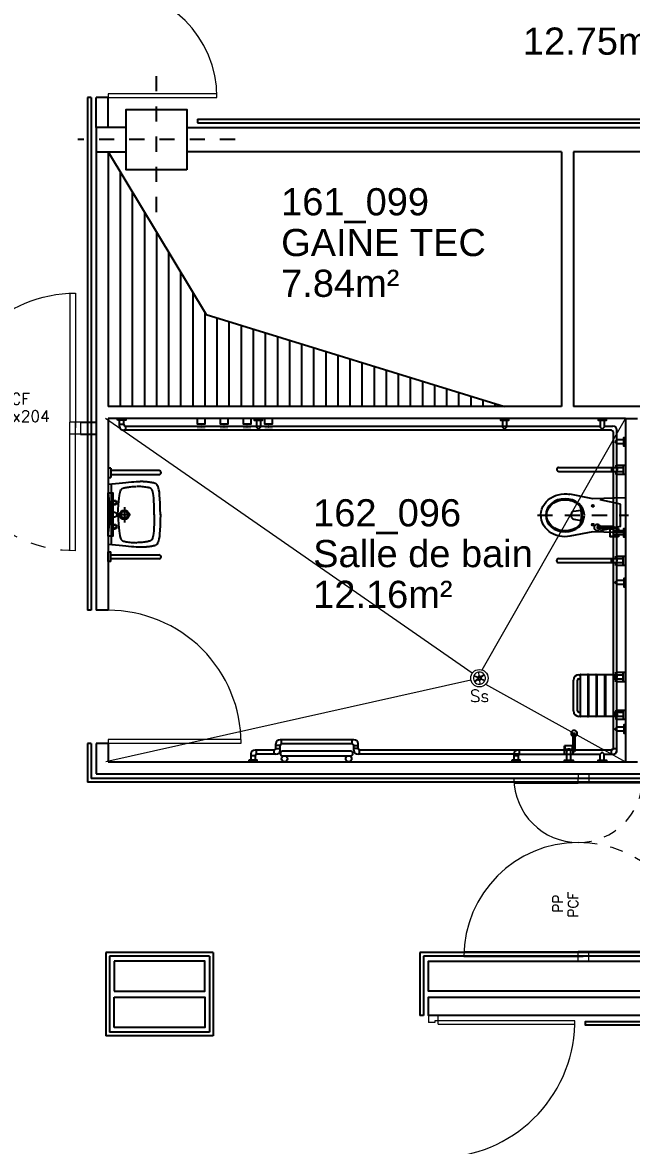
# Model space of a CAD drawing. Header units: metres. Extents: x -5 to 211, y -2 to 116.
# Drawn here: x 158.69 to 163.73, y 91.42 to 100.72 of the extents above; entities that cross this region are included whole.
import ezdxf
from ezdxf.enums import TextEntityAlignment as Align

# ---------------------------------------------------------------- set-up
doc = ezdxf.new("R2010")
doc.units = ezdxf.units.M
doc.header["$MEASUREMENT"] = 0
for name, pattern in [('CACHÉ', [0.25, 0.125, -0.125]), ('CONTINU', [0]), ('HIDDEN2', [0.1875, 0.125, -0.0625])]:
    doc.linetypes.add(name, pattern=pattern)
doc.layers.get('0').update_dxf_attribs({"linetype": 'CONTINUOUS'})
for name, color, linetype in [('001 axes', 1, 'CONTINUOUS'), ('006 sanitaire', 5, 'CONTINUOUS'), ('009 main courante', 171, 'CONTINUOUS'), ('010 main courante', 7, 'CONTINUOUS'), ('A_Etiqu_Local', 8, 'CONTINUOUS'), ('A_MURS_CLOI', 7, 'CONTINUOUS'), ('A_MURS_STRU', 7, 'CONTINU')]:
    doc.layers.add(name, color=color, linetype=linetype)
doc.layers.add('A_PORT', color=8, linetype='CONTINUOUS', lineweight=0)
doc.layers.add('A_SANI', color=5, linetype='CONTINU', lineweight=0)
doc.styles.add('Attribut', font='arial.ttf')
doc.styles.add('ROMANS', font='ROMANS')
doc.styles.add('ROMANS8', font='romans8.shx', dxfattribs={"height": 50})

# ---------------------------------------------------------------- blocks, each defined once
blk = doc.blocks.new('A_Etiqu_Local')
at = {"style": 'Attribut', "flags": 1}
for tag, p in [('CODE_HOPITAL', (-0.4463, 1.9645)), ('CODE_SITE', (-0.4463, 1.7395)), ('CODE_BATIMENT', (-0.4463, 1.5145)), ('CODE_SECTEUR', (-0.4463, 1.2895)), ('CODE_ETAGE', (-0.4463, 1.0645)), ('NOM_NORMALISE', (-0.4463, -0.843)), ('SECTEUR_ACTIVITE', (-0.4463, -1.068)), ('SOUS_SECTEUR_ACTIVITE', (-0.4463, -1.293)), ('VOLUME', (-0.4463, -1.518)), ('SERVICE', (-0.4463, -1.743)), ('CODE_UG', (-0.4463, -1.968)), ('CODE_UA', (-0.4463, -2.193)), ('CODE_POLE', (-0.4463, -2.418)), ('OCCUPANT_EXTERNE', (-0.4463, -2.643)), ('DISPONIBILITE', (-0.4463, -2.868)), ('ACCES_HANDICAPES', (-0.4463, -3.093)), ('NATURE_SOL', (-0.4463, -3.318)), ('RISQUE_LABORATOIRE', (-0.4463, -3.543)), ('AMIANTE', (-0.4463, -3.768))]:
    blk.add_attdef(tag, p, '', height=0.15, dxfattribs=at)
at = {"layer": 'A_Etiqu_Local', "style": 'Attribut'}
for tag, p in [('CODE_PIECE', (-0.4437, 0.5281)), ('NOM_USAGE', (-0.4437, 0.1906)), ('SURFACE', (-0.4437, -0.1469))]:
    blk.add_attdef(tag, p, '', height=0.225, dxfattribs=at)
blk = doc.blocks.new('-P175bt10')
at = {"layer": 'A_PORT', "linetype": 'Continuous'}
for p, q in [((0.0408, 1.1675), (0.0408, 0.1)), ((0.0875, 1.1665), (0.0875, 0.1)), ((1.6625, 0.699), (1.6625, 0.1)), ((1.7092, 0.7008), (1.7092, 0.1)), ((0, 0.1), (0, 0)), ((0, 0.1), (0.0408, 0.1)), ((0.0408, 0.1), (0.0875, 0.1)), ((0.0408, 0.1), (0.0408, 0.0533)), ((0.0408, -0.9675), (0.0408, 0.1)), ((0.0875, -0.9665), (0.0875, 0.1)), ((1.6625, 0.1), (1.7092, 0.1)), ((1.6625, -0.499), (1.6625, 0.1)), ((1.7092, 0.1), (1.7092, 0.0533)), ((1.75, 0.1), (1.7092, 0.1)), ((1.7092, -0.5008), (1.7092, 0.1)), ((1.75, 0.1), (1.75, 0))]:
    blk.add_line(p, q, dxfattribs=at)
at = {"layer": 'A_PORT'}
for p, q in [((0, 0), (0.0875, 0)), ((1.75, 0), (1.6625, 0))]:
    blk.add_line(p, q, dxfattribs=at)
at = {"layer": 'A_PORT', "linetype": 'Continuous'}
for centre, radius, start, end in [((0.0408, 0.1), 1.0675, 0, 90), ((1.7092, 0.1), 0.6008, 90, 180)]:
    blk.add_arc(centre, radius, start, end, dxfattribs=at)
at = {"layer": 'A_PORT', "linetype": 'CACHÉ'}
for centre, radius, start, end in [((0.0408, 0.1), 1.0675, 270, 0), ((1.7092, 0.1), 0.6008, 180, 270)]:
    blk.add_arc(centre, radius, start, end, dxfattribs=at)
at = {"layer": 'A_PORT', "linetype": 'Continuous', "style": 'ROMANS8'}
for tag, p in [('PCF', (0.5371, 0.2448)), ('175X204', (0.5272, 0.1021))]:
    blk.add_attdef(tag, text='', height=0.0933, dxfattribs=at).set_placement(p, align=Align.CENTER)

msp = doc.modelspace()

# ---------------------------------------------------------------- linework, layer by layer
at = {"layer": '001 axes', "color": 8, "linetype": 'CACHÉ'}
for p, q in [((159.8002, 99.1461), (159.8002, 100.3461)), ((160.4502, 99.7461), (159.1502, 99.7461))]:
    msp.add_line(p, q, dxfattribs=at)
at = {"layer": '006 sanitaire', "color": 8}
for p, q in [((159.4949, 97.3746), (159.4949, 97.4229)), ((159.5299, 97.3868), (159.4949, 97.3868)), ((159.5299, 97.3881), (159.5299, 97.4229)), ((159.5431, 97.3746), (163.4717, 97.3746)), ((159.5431, 97.3746), (159.5431, 97.3396)), ((162.6637, 97.4229), (162.6637, 97.3659)), ((162.6802, 97.3494), (162.6637, 97.3659)), ((162.6967, 97.3659), (162.6802, 97.3494)), ((162.6967, 97.4229), (162.6967, 97.3659)), ((163.4717, 97.4229), (163.4717, 97.3659)), ((163.4882, 97.3494), (163.4717, 97.3659)), ((163.5047, 97.3659), (163.4882, 97.3494)), ((163.5047, 97.4229), (163.5047, 97.3659)), ((163.5047, 97.3746), (163.575, 97.3746)), ((163.5635, 97.3396), (159.5299, 97.3396)), ((163.577, 97.3261), (163.577, 94.7058)), ((163.61, 97.2606), (163.5935, 97.2441)), ((163.61, 94.6926), (163.61, 97.3396)), ((163.667, 97.2606), (163.61, 97.2606)), ((163.5935, 97.2441), (163.61, 97.2276)), ((163.667, 97.2276), (163.61, 97.2276)), ((159.4014, 97.027), (159.4014, 96.949)), ((159.4214, 97.027), (159.4014, 97.027)), ((159.4214, 97.027), (159.4214, 96.949)), ((159.8227, 97.0071), (159.4214, 97.0071)), ((159.4214, 96.9741), (159.8227, 96.9741)), ((163.1274, 97.0321), (163.6603, 97.0321)), ((163.1274, 96.9991), (163.6603, 96.9991)), ((163.5671, 96.9991), (163.5671, 97.0321)), ((163.6022, 97.052), (163.6802, 97.052)), ((163.6022, 97.0321), (163.6022, 97.052)), ((163.6022, 96.974), (163.6022, 96.9991)), ((163.6802, 96.974), (163.6022, 96.974)), ((163.6603, 97.052), (163.6603, 96.974)), ((163.6802, 97.052), (163.6802, 96.974)), ((159.4014, 96.949), (159.4214, 96.949)), ((159.4008, 96.8212), (159.4398, 96.4646)), ((159.4008, 96.4646), (159.4398, 96.8212)), ((163.5496, 96.5425), (163.4464, 96.5425)), ((163.4464, 96.5425), (163.4464, 96.5256)), ((163.5496, 96.5256), (163.4464, 96.5256)), ((163.577, 96.5425), (163.5947, 96.5375)), ((163.577, 96.5256), (163.5947, 96.5306)), ((163.5947, 96.5306), (163.5947, 96.5375)), ((159.4014, 96.2548), (159.4014, 96.3328)), ((159.4014, 96.3328), (159.4214, 96.3328)), ((159.4214, 96.2548), (159.4214, 96.3328)), ((159.4214, 96.2548), (159.4014, 96.2548)), ((159.4214, 96.3077), (159.8227, 96.3077)), ((159.8227, 96.2747), (159.4214, 96.2747)), ((163.1259, 96.2782), (163.6588, 96.2782)), ((163.1259, 96.2452), (163.6588, 96.2452)), ((163.5656, 96.2452), (163.5656, 96.2782)), ((163.6007, 96.2782), (163.6007, 96.2982)), ((163.6007, 96.2982), (163.6787, 96.2982)), ((163.6007, 96.2202), (163.6007, 96.2452)), ((163.6588, 96.2982), (163.6588, 96.2202)), ((163.6787, 96.2982), (163.6787, 96.2202)), ((163.6787, 96.2202), (163.6007, 96.2202)), ((163.5935, 96.0786), (163.61, 96.0951)), ((163.61, 96.0621), (163.5935, 96.0786)), ((163.667, 96.0951), (163.61, 96.0951)), ((163.667, 96.0621), (163.61, 96.0621)), ((163.5935, 94.8662), (163.61, 94.8827)), ((163.61, 94.8497), (163.5935, 94.8662)), ((163.667, 94.8827), (163.61, 94.8827)), ((163.667, 94.8497), (163.61, 94.8497)), ((163.2631, 94.8299), (163.2462, 94.8299)), ((163.2462, 94.7267), (163.2462, 94.8299)), ((163.2631, 94.7267), (163.2631, 94.8299)), ((162.7567, 94.6576), (162.7567, 94.6093)), ((163.5628, 94.6926), (162.7917, 94.6926)), ((162.8048, 94.6576), (162.8048, 94.6926)), ((162.8048, 94.6576), (163.4717, 94.6576)), ((163.1802, 94.6993), (163.2631, 94.6993)), ((163.2462, 94.6993), (163.2512, 94.6816)), ((163.2512, 94.6816), (163.2581, 94.6816)), ((163.2631, 94.6993), (163.2581, 94.6816)), ((163.4882, 94.6741), (163.4717, 94.6576)), ((163.4717, 94.6093), (163.4717, 94.6576)), ((163.5047, 94.6576), (163.4882, 94.6741)), ((163.5047, 94.6576), (163.5759, 94.6576)), ((163.5047, 94.6093), (163.5047, 94.6576)), ((163.5628, 94.6926), (163.5628, 94.6576)), ((163.5759, 94.7048), (163.61, 94.7048)), ((162.7917, 94.6454), (162.7567, 94.6454)), ((162.7917, 94.6441), (162.7917, 94.6093))]:
    msp.add_line(p, q, dxfattribs=at)
at = {"layer": '006 sanitaire', "color": 8, "linetype": 'Continuous'}
for p, q in [((159.4008, 96.8906), (159.4008, 96.3952)), ((159.4257, 96.8906), (159.4257, 96.3952)), ((159.4914, 96.7786), (159.4943, 96.7993)), ((159.4943, 96.7993), (159.4973, 96.8158)), ((159.4973, 96.8158), (159.5003, 96.8285)), ((159.5003, 96.8285), (159.5034, 96.8382)), ((159.5034, 96.8382), (159.5066, 96.8455)), ((159.5066, 96.8455), (159.5099, 96.8509)), ((159.5099, 96.8509), (159.5116, 96.8531)), ((159.5116, 96.8531), (159.5134, 96.855)), ((159.5134, 96.855), (159.5153, 96.8567)), ((159.5153, 96.8567), (159.5173, 96.8582)), ((159.5173, 96.8582), (159.5194, 96.8594)), ((159.5194, 96.8594), (159.5216, 96.8606)), ((159.5216, 96.8606), (159.5241, 96.8616)), ((159.5241, 96.8616), (159.5268, 96.8625)), ((159.5268, 96.8625), (159.5298, 96.8633)), ((159.5298, 96.8633), (159.533, 96.8641)), ((159.533, 96.8641), (159.5403, 96.8657)), ((159.5403, 96.8657), (159.5487, 96.8672)), ((159.5487, 96.8672), (159.5579, 96.8687)), ((159.5579, 96.8687), (159.5678, 96.8701)), ((159.5678, 96.8701), (159.5783, 96.8714)), ((159.5783, 96.8714), (159.5892, 96.8726)), ((159.5892, 96.8726), (159.6003, 96.8736)), ((159.6003, 96.8736), (159.6115, 96.8744)), ((159.6115, 96.8744), (159.6225, 96.875)), ((159.6225, 96.875), (159.6333, 96.8754)), ((159.6484, 96.875), (159.6376, 96.8754)), ((159.6594, 96.8744), (159.6484, 96.875)), ((159.6706, 96.8736), (159.6594, 96.8744)), ((159.6817, 96.8726), (159.6706, 96.8736)), ((159.6925, 96.8714), (159.6817, 96.8726)), ((159.703, 96.8701), (159.6925, 96.8714)), ((159.713, 96.8687), (159.703, 96.8701)), ((159.7222, 96.8672), (159.713, 96.8687)), ((159.7306, 96.8657), (159.7222, 96.8672)), ((159.7379, 96.8641), (159.7306, 96.8657)), ((159.7411, 96.8633), (159.7379, 96.8641)), ((159.744, 96.8625), (159.7411, 96.8633)), ((159.7467, 96.8616), (159.744, 96.8625)), ((159.7492, 96.8606), (159.7467, 96.8616)), ((159.7515, 96.8594), (159.7492, 96.8606)), ((159.7536, 96.8582), (159.7515, 96.8594)), ((159.7556, 96.8567), (159.7536, 96.8582)), ((159.7574, 96.855), (159.7556, 96.8567)), ((159.7592, 96.8531), (159.7574, 96.855)), ((159.7609, 96.8509), (159.7592, 96.8531)), ((159.7642, 96.8455), (159.7609, 96.8509)), ((159.7674, 96.8382), (159.7642, 96.8455)), ((159.7703, 96.8285), (159.7674, 96.8382)), ((159.773, 96.8158), (159.7703, 96.8285)), ((159.7754, 96.7993), (159.773, 96.8158)), ((159.7774, 96.7786), (159.7754, 96.7993)), ((163.4102, 96.7736), (163.2197, 96.8101)), ((159.4826, 96.6846), (159.4856, 96.7219)), ((159.4856, 96.7219), (159.4885, 96.753)), ((159.4885, 96.753), (159.4914, 96.7786)), ((159.5344, 96.7041), (159.5344, 96.5777)), ((159.7791, 96.753), (159.7774, 96.7786)), ((159.7804, 96.7219), (159.7791, 96.753)), ((159.7813, 96.6846), (159.7804, 96.7219)), ((163.4222, 96.7136), (163.3982, 96.7136)), ((163.6802, 96.7811), (163.4102, 96.7736)), ((163.4102, 96.7256), (163.4102, 96.7016)), ((163.6395, 96.7292), (163.4696, 96.7634)), ((163.6395, 96.543), (163.6395, 96.7292)), ((159.4797, 96.6407), (159.4826, 96.6846)), ((159.4797, 96.644), (159.4826, 96.6001)), ((159.5854, 96.6409), (159.4833, 96.6409)), ((159.7817, 96.6407), (159.7813, 96.6846)), ((159.7817, 96.644), (159.7813, 96.6001)), ((163.2319, 96.6276), (163.2319, 96.6446)), ((163.2528, 96.6692), (163.3108, 96.6789)), ((163.2528, 96.603), (163.311, 96.5932)), ((159.4826, 96.6001), (159.4856, 96.5628)), ((159.4856, 96.5628), (159.4885, 96.5317)), ((159.4885, 96.5317), (159.4914, 96.5061)), ((159.7791, 96.5317), (159.7774, 96.5061)), ((159.7804, 96.5628), (159.7791, 96.5317)), ((159.7813, 96.6001), (159.7804, 96.5628)), ((163.4222, 96.5586), (163.3982, 96.5586)), ((163.4102, 96.5466), (163.4102, 96.5706)), ((163.6395, 96.543), (163.4696, 96.5087)), ((159.4914, 96.5061), (159.4943, 96.4854)), ((159.4943, 96.4854), (159.4973, 96.469)), ((159.4973, 96.469), (159.5003, 96.4562)), ((159.5003, 96.4562), (159.5034, 96.4465)), ((159.5034, 96.4465), (159.5066, 96.4392)), ((159.5066, 96.4392), (159.5099, 96.4338)), ((159.5099, 96.4338), (159.5116, 96.4316)), ((159.5116, 96.4316), (159.5134, 96.4297)), ((159.5134, 96.4297), (159.5153, 96.428)), ((159.5153, 96.428), (159.5173, 96.4266)), ((159.5173, 96.4266), (159.5194, 96.4253)), ((159.5194, 96.4253), (159.5216, 96.4242)), ((159.5216, 96.4242), (159.5241, 96.4232)), ((159.5241, 96.4232), (159.5268, 96.4223)), ((159.5268, 96.4223), (159.5298, 96.4214)), ((159.5298, 96.4214), (159.533, 96.4206)), ((159.533, 96.4206), (159.5403, 96.419)), ((159.5403, 96.419), (159.5487, 96.4175)), ((159.5487, 96.4175), (159.5579, 96.416)), ((159.5579, 96.416), (159.568, 96.4146)), ((159.7129, 96.416), (159.7029, 96.4146)), ((159.7222, 96.4175), (159.7129, 96.416)), ((159.7306, 96.419), (159.7222, 96.4175)), ((159.7379, 96.4206), (159.7306, 96.419)), ((159.7411, 96.4214), (159.7379, 96.4206)), ((159.744, 96.4223), (159.7411, 96.4214)), ((159.7467, 96.4232), (159.744, 96.4223)), ((159.7492, 96.4242), (159.7467, 96.4232)), ((159.7515, 96.4253), (159.7492, 96.4242)), ((159.7536, 96.4266), (159.7515, 96.4253)), ((159.7556, 96.428), (159.7536, 96.4266)), ((159.7574, 96.4297), (159.7556, 96.428)), ((159.7592, 96.4316), (159.7574, 96.4297)), ((159.7609, 96.4338), (159.7592, 96.4316)), ((159.7642, 96.4392), (159.7609, 96.4338)), ((159.7674, 96.4465), (159.7642, 96.4392)), ((159.7703, 96.4562), (159.7674, 96.4465)), ((159.773, 96.469), (159.7703, 96.4562)), ((159.7754, 96.4854), (159.773, 96.469)), ((159.7774, 96.5061), (159.7754, 96.4854)), ((163.4102, 96.4986), (163.2197, 96.4621)), ((163.6802, 96.4911), (163.4102, 96.4986)), ((159.568, 96.4146), (159.5786, 96.4133)), ((159.5786, 96.4133), (159.5897, 96.4121)), ((159.5897, 96.4121), (159.6011, 96.4111)), ((159.6011, 96.4111), (159.6126, 96.4103)), ((159.6126, 96.4103), (159.6241, 96.4097)), ((159.6241, 96.4097), (159.6355, 96.4093)), ((159.6468, 96.4097), (159.6354, 96.4093)), ((159.6583, 96.4103), (159.6468, 96.4097)), ((159.6698, 96.4111), (159.6583, 96.4103)), ((159.6812, 96.4121), (159.6698, 96.4111)), ((159.6923, 96.4133), (159.6812, 96.4121)), ((159.7029, 96.4146), (159.6923, 96.4133))]:
    msp.add_line(p, q, dxfattribs=at)
at = {"layer": '006 sanitaire', "color": 8, "linetype": 'HIDDEN2'}
msp.add_line((162.9524, 96.6361), (163.7046, 96.6361), dxfattribs=at)
at = {"layer": '006 sanitaire', "color": 8}
for points in [[(159.4774, 97.4229), (159.4774, 97.4361), (159.5474, 97.4361), (159.5474, 97.4229)], [(160.2034, 97.4361), (160.1364, 97.4361), (160.1364, 97.3928), (160.2034, 97.3928)], [(160.3933, 97.4361), (160.3262, 97.4361), (160.3262, 97.3928), (160.3933, 97.3928)], [(160.5831, 97.4361), (160.5161, 97.4361), (160.5161, 97.3928), (160.5831, 97.3928)], [(160.7614, 97.4361), (160.6943, 97.4361), (160.6943, 97.3928), (160.7614, 97.3928)], [(162.6452, 97.4361), (162.6452, 97.4229), (162.7152, 97.4229), (162.7152, 97.4361)], [(163.4532, 97.4361), (163.4532, 97.4229), (163.5232, 97.4229), (163.5232, 97.4361)], [(163.6802, 97.2091), (163.667, 97.2091), (163.667, 97.2791), (163.6802, 97.2791)], [(159.4008, 96.4646), (159.4008, 96.8212), (159.4398, 96.8212), (159.4398, 96.4646)], [(163.6802, 96.1136), (163.667, 96.1136), (163.667, 96.0436), (163.6802, 96.0436)], [(163.6802, 94.9012), (163.667, 94.9012), (163.667, 94.8312), (163.6802, 94.8312)], [(162.7392, 94.6093), (162.7392, 94.5961), (162.8092, 94.5961), (162.8092, 94.6093)], [(163.4532, 94.5961), (163.4532, 94.6093), (163.5232, 94.6093), (163.5232, 94.5961)]]:
    msp.add_lwpolyline(points, close=True, dxfattribs=at)
at = {"layer": '006 sanitaire', "color": 8, "const_width": 0.005}
for points in [[(160.2034, 97.3593), (160.1364, 97.3593)], [(160.1699, 97.3928), (160.1699, 97.3593)], [(160.3933, 97.3593), (160.3262, 97.3593)], [(160.3598, 97.3928), (160.3598, 97.3593)], [(160.5831, 97.3593), (160.5161, 97.3593)], [(160.5496, 97.3928), (160.5496, 97.3593)], [(160.7614, 97.3593), (160.6943, 97.3593)], [(160.7278, 97.3928), (160.7278, 97.3593)]]:
    msp.add_lwpolyline(points, dxfattribs=at)
at = {"layer": '006 sanitaire', "color": 8, "linetype": 'Continuous'}
for points in [[(159.8325, 96.6409), (159.8318, 96.6923), (159.8305, 96.7359), (159.8287, 96.7723), (159.8265, 96.8023), (159.8239, 96.8266), (159.8208, 96.8459), (159.8173, 96.861), (159.8134, 96.8725), (159.8092, 96.8812), (159.8047, 96.8878), (159.8047, 96.8878), (159.8023, 96.8906), (159.7998, 96.893), (159.7972, 96.8952), (159.7943, 96.897), (159.7913, 96.8987), (159.7879, 96.9002), (159.7842, 96.9016), (159.7802, 96.9028), (159.7758, 96.9039), (159.7709, 96.905), (159.7709, 96.905), (159.7656, 96.906), (159.7599, 96.907), (159.7538, 96.908), (159.7475, 96.9089), (159.7411, 96.9097), (159.7345, 96.9106), (159.7279, 96.9113), (159.7214, 96.912), (159.7151, 96.9126), (159.7089, 96.9132), (159.7089, 96.9132), (159.703, 96.9136), (159.6972, 96.914), (159.6916, 96.9143), (159.686, 96.9145), (159.6804, 96.9146), (159.6746, 96.9147), (159.6685, 96.9146), (159.6621, 96.9144), (159.6553, 96.9142), (159.648, 96.9138), (159.648, 96.9138), (159.6317, 96.9127), (159.6131, 96.9113), (159.5924, 96.9095), (159.5698, 96.9074), (159.5454, 96.905), (159.5192, 96.9024), (159.4916, 96.8996), (159.4625, 96.8967), (159.4322, 96.8936), (159.4008, 96.8906)], [(159.8325, 96.6449), (159.8318, 96.5934), (159.8305, 96.5499), (159.8287, 96.5135), (159.8265, 96.4835), (159.8239, 96.4592), (159.8208, 96.4399), (159.8173, 96.4248), (159.8134, 96.4133), (159.8092, 96.4046), (159.8047, 96.3979), (159.8047, 96.3979), (159.8023, 96.3952), (159.7998, 96.3928), (159.7972, 96.3906), (159.7943, 96.3887), (159.7913, 96.387), (159.7879, 96.3856), (159.7842, 96.3842), (159.7802, 96.383), (159.7758, 96.3819), (159.7709, 96.3808), (159.7709, 96.3808), (159.7656, 96.3798), (159.7599, 96.3788), (159.7538, 96.3778), (159.7475, 96.3769), (159.7411, 96.376), (159.7345, 96.3752), (159.7279, 96.3745), (159.7214, 96.3738), (159.7151, 96.3732), (159.7089, 96.3726), (159.7089, 96.3726), (159.703, 96.3721), (159.6972, 96.3718), (159.6916, 96.3715), (159.686, 96.3713), (159.6804, 96.3711), (159.6746, 96.3711), (159.6685, 96.3712), (159.6621, 96.3714), (159.6553, 96.3716), (159.648, 96.372), (159.648, 96.372), (159.6317, 96.3731), (159.6131, 96.3745), (159.5924, 96.3763), (159.5698, 96.3784), (159.5454, 96.3808), (159.5192, 96.3834), (159.4916, 96.3862), (159.4625, 96.3891), (159.4322, 96.3921), (159.4008, 96.3952)]]:
    msp.add_lwpolyline(points, dxfattribs=at)
at = {"layer": '006 sanitaire', "color": 8}
msp.add_lwpolyline([(160.8247, 94.6653), (160.8247, 94.6632, 0.414214), (160.8417, 94.6461), (161.408, 94.6461, 0.414214), (161.4251, 94.6632), (161.4251, 94.6653, 0.414214), (161.408, 94.6823), (160.8417, 94.6823, 0.414214)], format="xyb", close=True, dxfattribs=at)
at = {"layer": '006 sanitaire', "color": 8, "linetype": 'Continuous'}
for centre, radius in [((159.4529, 96.7404), 0.0189), ((159.4529, 96.7404), 0.0144), ((163.4102, 96.7136), 0.008), ((159.4529, 96.6409), 0.0204), ((159.5344, 96.6409), 0.0387), ((159.5344, 96.6409), 0.0274), ((159.4529, 96.5414), 0.0189), ((159.4529, 96.5414), 0.0144), ((163.4102, 96.5586), 0.008)]:
    msp.add_circle(centre, radius, dxfattribs=at)
at = {"layer": '006 sanitaire', "color": 8}
for centre in [(160.8596, 94.6211), (161.3902, 94.6211)]:
    msp.add_circle(centre, 0.0248, dxfattribs=at)
for centre, radius, start, end in [((159.5299, 97.3746), 0.035, 180, 270), ((159.5434, 97.3881), 0.0135, 180, 270), ((163.575, 97.3396), 0.035, 0, 90), ((163.5635, 97.3261), 0.0135, 360, 90), ((159.8218, 96.9906), 0.0165, 266.69429, 86.69429), ((163.1284, 97.0156), 0.0165, 93.30571, 273.30571), ((163.5951, 97.0156), 0.018, 293.27806, 66.72194), ((163.4464, 96.5341), 0.0255, 19.27696, 340.72304), ((159.8218, 96.2912), 0.0165, 273.30571, 93.30571), ((163.1269, 96.2617), 0.0165, 93.30571, 273.30571), ((163.5936, 96.2617), 0.018, 293.27806, 66.72194), ((163.2547, 94.8299), 0.0255, 289.27696, 250.72304), ((162.7917, 94.6576), 0.035, 90, 180), ((162.8052, 94.6441), 0.0135, 90, 180), ((163.5616, 94.7082), 0.0156, 273.21842, 350.97686), ((163.5766, 94.6911), 0.0335, 268.91346, 2.6239)]:
    msp.add_arc(centre, radius, start, end, dxfattribs=at)
at = {"layer": '006 sanitaire', "color": 8, "linetype": 'Continuous'}
for centre, radius, start, end in [((163.2617, 96.6828), 0.05, 25.27673, 43.69166), ((163.162, 96.6357), 0.1602, 334.7386, 25.27673), ((163.2569, 96.6446), 0.025, 99.51743, 180), ((163.2569, 96.6276), 0.025, 180, 260.48257), ((163.1565, 96.6357), 0.1602, 344.61449, 15.64877), ((163.2617, 96.5887), 0.05, 315.91597, 334.7386)]:
    msp.add_arc(centre, radius, start, end, dxfattribs=at)
at = {"layer": '006 sanitaire', "color": 8, "linetype": 'Continuous', "extrusion": (0, 0, -1)}
msp.add_ellipse((163.1802, 96.6361), major_axis=(0.16, 0), ratio=0.859387, dxfattribs=at)
at = {"layer": '006 sanitaire', "color": 8, "linetype": 'Continuous'}
for points, knots in [([(163.2197, 96.4621), (163.1932, 96.4575), (163.1639, 96.4574), (163.0726, 96.4757), (163.0162, 96.5177), (162.969, 96.6312), (162.9819, 96.6999), (163.0648, 96.7929), (163.1314, 96.8175), (163.2039, 96.8125), (163.2118, 96.8115), (163.2197, 96.8101)], [1.357319, 1.357319, 1.357319, 1.357319, 1.801245, 1.801245, 2.798426, 2.798426, 3.795608, 3.795608, 4.792789, 4.792789, 4.916836, 4.916836, 4.916836, 4.916836]), ([(163.2976, 96.5539), (163.2634, 96.5185), (163.2053, 96.5002), (163.0975, 96.5176), (163.0509, 96.5538), (163.0189, 96.6427), (163.0336, 96.694), (163.1112, 96.7606), (163.1727, 96.7738), (163.254, 96.7521), (163.2792, 96.7369), (163.2979, 96.7173)], [0.692162, 0.692162, 0.692162, 0.692162, 1.75636, 1.75636, 2.841981, 2.841981, 3.927602, 3.927602, 5.013223, 5.013223, 5.598138, 5.598138, 5.598138, 5.598138])]:
    msp.add_open_spline(points, degree=3, knots=knots, dxfattribs=at)
at = {"layer": '009 main courante', "color": 8, "linetype": 'Continuous'}
for p, q in [((159.2602, 100.0961), (159.2302, 100.0961)), ((159.2302, 100.0961), (159.2302, 95.8497)), ((159.2602, 100.0961), (159.2602, 95.8497)), ((160.1402, 99.9161), (166.6602, 99.9161)), ((160.1402, 99.9161), (160.1402, 99.8861)), ((160.1402, 99.8861), (166.6602, 99.8861)), ((159.2602, 95.8497), (159.2302, 95.8497)), ((159.2302, 94.7456), (159.2302, 94.4261)), ((159.2602, 94.7456), (159.2302, 94.7456)), ((159.2602, 94.7456), (159.2602, 94.4561)), ((166.65, 94.4261), (159.2302, 94.4261)), ((166.65, 94.4561), (159.2602, 94.4561)), ((159.3804, 93.0161), (159.3804, 92.3261)), ((160.2702, 93.0161), (159.3804, 93.0161)), ((159.4104, 92.9861), (159.4104, 92.3561)), ((160.2402, 92.9861), (159.4104, 92.9861)), ((160.2402, 92.9861), (160.2402, 92.3561)), ((160.2702, 93.0161), (160.2702, 92.3261)), ((167.3505, 93.0161), (161.9802, 93.0161)), ((161.9802, 93.0161), (161.9802, 92.4961)), ((167.3505, 92.9861), (162.0102, 92.9861)), ((162.0102, 92.9861), (162.0102, 92.4961)), ((162.0102, 92.4961), (161.9802, 92.4961)), ((160.2702, 92.3261), (159.3804, 92.3261)), ((160.2402, 92.3561), (159.4104, 92.3561))]:
    msp.add_line(p, q, dxfattribs=at)
msp.add_lwpolyline([(166.3108, 92.4158), (163.3496, 92.4158), (163.3496, 92.4458), (166.3108, 92.4458)], dxfattribs=at)
at = {"layer": '010 main courante', "color": 8}
for p, q in [((160.6271, 97.4229), (160.6271, 97.3659)), ((160.6436, 97.3494), (160.6271, 97.3659)), ((160.6601, 97.3659), (160.6436, 97.3494)), ((160.6601, 97.4229), (160.6601, 97.3659)), ((163.5496, 96.5425), (163.5496, 96.4564)), ((163.577, 96.5425), (163.5496, 96.5425)), ((163.6215, 96.5256), (163.5496, 96.5256)), ((163.577, 96.5224), (163.5496, 96.5224)), ((163.667, 96.5076), (163.5905, 96.5076)), ((163.6215, 96.5256), (163.6215, 96.5076)), ((163.577, 96.4596), (163.5496, 96.4596)), ((163.6215, 96.4564), (163.5496, 96.4564)), ((163.577, 96.4941), (163.577, 96.4881)), ((163.667, 96.4746), (163.5905, 96.4746)), ((163.6215, 96.4746), (163.6215, 96.4564)), ((163.2952, 95.3162), (163.3048, 95.3162)), ((163.3048, 95.3162), (163.3048, 94.972)), ((163.3068, 95.3182), (163.3666, 95.3182)), ((163.3686, 95.3166), (163.3745, 95.3166)), ((163.3687, 95.3162), (163.3687, 94.972)), ((163.3744, 95.3162), (163.3744, 94.972)), ((163.3765, 95.3182), (163.4362, 95.3182)), ((163.4382, 95.3166), (163.4441, 95.3166)), ((163.4383, 95.3162), (163.4383, 94.972)), ((163.444, 95.3162), (163.444, 94.972)), ((163.4461, 95.3182), (163.5058, 95.3182)), ((163.5078, 95.3166), (163.5137, 95.3166)), ((163.5079, 95.3162), (163.5079, 94.972)), ((163.5137, 95.3162), (163.5137, 94.972)), ((163.5157, 95.3182), (163.5755, 95.3182)), ((163.5769, 95.3162), (163.6588, 95.3162)), ((163.5775, 95.3162), (163.5775, 94.972)), ((163.5933, 95.2832), (163.5933, 95.3162)), ((163.6007, 95.3162), (163.6007, 95.3361)), ((163.6007, 95.3361), (163.6787, 95.3361)), ((163.6588, 95.3361), (163.6588, 95.2581)), ((163.6787, 95.3361), (163.6787, 95.2581)), ((163.2502, 95.0162), (163.2502, 95.2712)), ((163.2832, 95.0162), (163.2832, 95.2712)), ((163.2952, 95.2832), (163.3048, 95.2832)), ((163.3687, 95.2832), (163.3744, 95.2832)), ((163.4383, 95.2832), (163.444, 95.2832)), ((163.5079, 95.2832), (163.5137, 95.2832)), ((163.577, 95.2832), (163.6588, 95.2832)), ((163.6007, 95.2581), (163.6007, 95.2832)), ((163.6787, 95.2581), (163.6007, 95.2581)), ((163.6022, 95.0042), (163.6022, 95.0241)), ((163.6022, 95.0241), (163.6802, 95.0241)), ((163.6603, 95.0241), (163.6603, 94.9461)), ((163.6802, 95.0241), (163.6802, 94.9461)), ((163.3048, 95.0042), (163.2952, 95.0042)), ((163.305, 94.9712), (163.2952, 94.9712)), ((163.3666, 94.97), (163.3068, 94.97)), ((163.3745, 94.9716), (163.3686, 94.9716)), ((163.3744, 95.0169), (163.3687, 95.0169)), ((163.4362, 94.97), (163.3765, 94.97)), ((163.4441, 94.9716), (163.4382, 94.9716)), ((163.444, 95.0169), (163.4383, 95.0169)), ((163.5058, 94.97), (163.4461, 94.97)), ((163.5137, 94.9716), (163.5078, 94.9716)), ((163.5137, 95.0169), (163.5079, 95.0169)), ((163.5755, 94.97), (163.5157, 94.97)), ((163.6603, 94.9712), (163.5769, 94.9712)), ((163.6603, 95.0042), (163.577, 95.0042)), ((163.5948, 94.9712), (163.5948, 95.0042)), ((163.6022, 94.9461), (163.6022, 94.9712)), ((163.6802, 94.9461), (163.6022, 94.9461)), ((160.7872, 94.7061), (160.7872, 94.7431)), ((161.4325, 94.7781), (160.8222, 94.7781)), ((160.8354, 94.7431), (160.8354, 94.7781)), ((161.4193, 94.7431), (160.8354, 94.7431)), ((161.4193, 94.7431), (161.4193, 94.7781)), ((161.4675, 94.7061), (161.4675, 94.7431)), ((160.581, 94.6576), (160.581, 94.6093)), ((160.7741, 94.6926), (160.616, 94.6926)), ((160.6291, 94.6576), (160.6291, 94.6926)), ((160.7872, 94.6576), (160.6295, 94.6576)), ((160.7741, 94.6576), (160.7741, 94.6926)), ((160.8222, 94.7309), (160.7872, 94.7309)), ((160.7872, 94.7048), (160.8222, 94.7048)), ((160.8222, 94.6926), (160.8222, 94.7296)), ((161.4325, 94.7309), (161.4675, 94.7309)), ((161.4325, 94.6926), (161.4325, 94.7296)), ((161.4675, 94.7048), (161.4325, 94.7048)), ((162.8048, 94.6576), (161.4675, 94.6576)), ((161.4807, 94.6576), (161.4807, 94.6926)), ((162.8048, 94.6926), (161.481, 94.6926)), ((163.2631, 94.7267), (163.177, 94.7267)), ((163.177, 94.6548), (163.177, 94.7267)), ((163.1952, 94.6548), (163.177, 94.6548)), ((163.1802, 94.6993), (163.1802, 94.7267)), ((163.1952, 94.6093), (163.1952, 94.6858)), ((163.2147, 94.6993), (163.2087, 94.6993)), ((163.2282, 94.6093), (163.2282, 94.6858)), ((163.2462, 94.6548), (163.2282, 94.6548)), ((163.243, 94.6993), (163.243, 94.7267)), ((163.2462, 94.6548), (163.2462, 94.7267)), ((163.2631, 94.6993), (163.2631, 94.7267)), ((163.5628, 94.6927), (163.5628, 94.6576)), ((163.577, 94.7058), (163.61, 94.7058)), ((160.616, 94.6454), (160.581, 94.6454)), ((160.616, 94.6441), (160.616, 94.6093))]:
    msp.add_line(p, q, dxfattribs=at)
for points in [[(160.6086, 97.4361), (160.6086, 97.4229), (160.6786, 97.4229), (160.6786, 97.4361)], [(163.6802, 96.4561), (163.667, 96.4561), (163.667, 96.5261), (163.6802, 96.5261)], [(160.5635, 94.6093), (160.5635, 94.5961), (160.6335, 94.5961), (160.6335, 94.6093)], [(163.1767, 94.5961), (163.1767, 94.6093), (163.2467, 94.6093), (163.2467, 94.5961)]]:
    msp.add_lwpolyline(points, close=True, dxfattribs=at)
for centre, radius, start, end in [((163.5925, 96.4922), 0.0156, 97.41305, 184.34383), ((163.5922, 96.4898), 0.0153, 175.35466, 263.56227), ((163.2952, 95.2712), 0.045, 90, 180), ((163.3068, 95.3162), 0.00204, 90, 180), ((163.3666, 95.3162), 0.00204, 0, 90), ((163.3765, 95.3162), 0.00204, 90, 180), ((163.4362, 95.3162), 0.00204, 0, 90), ((163.4461, 95.3162), 0.00204, 90, 180), ((163.5058, 95.3162), 0.00204, 0, 90), ((163.5157, 95.3162), 0.00204, 90, 180), ((163.5755, 95.3162), 0.00204, 0, 90), ((163.5936, 95.2997), 0.018, 293.27806, 66.72194), ((163.2952, 95.2712), 0.012, 90, 180), ((163.2952, 95.0162), 0.045, 180, 270), ((163.2952, 95.0162), 0.012, 180, 270), ((163.3068, 94.972), 0.00204, 180, 270), ((163.3666, 94.972), 0.00204, 270, 0), ((163.3765, 94.972), 0.00204, 180, 270), ((163.4362, 94.972), 0.00204, 270, 0), ((163.4461, 94.972), 0.00204, 180, 270), ((163.5058, 94.972), 0.00204, 270, 0), ((163.5157, 94.972), 0.00204, 180, 270), ((163.5755, 94.972), 0.00204, 270, 0), ((163.5951, 94.9877), 0.018, 293.27806, 66.72194), ((160.8222, 94.7431), 0.035, 90, 180), ((160.8357, 94.7296), 0.0135, 90, 180), ((161.419, 94.7296), 0.0135, 360, 90), ((161.4325, 94.7431), 0.035, 0, 90), ((160.616, 94.6576), 0.035, 90, 180), ((160.6295, 94.6441), 0.0135, 90, 180), ((160.7737, 94.7061), 0.0135, 270, 0), ((160.7872, 94.6926), 0.035, 270, 0), ((161.4675, 94.6926), 0.035, 180, 270), ((161.481, 94.7061), 0.0135, 180, 270), ((163.2104, 94.6841), 0.0153, 85.35466, 173.56227), ((163.2128, 94.6838), 0.0156, 7.41305, 94.34383), ((163.5617, 94.7081), 0.0154, 273.83731, 351.42144), ((163.575, 94.6926), 0.035, 270, 0)]:
    msp.add_arc(centre, radius, start, end, dxfattribs=at)
at = {"layer": 'A_MURS_CLOI', "color": 8, "linetype": 'Continuous'}
for p, q in [((159.4002, 100.0961), (159.3002, 100.0961)), ((159.3002, 99.8461), (159.3002, 100.0961)), ((159.4002, 99.8461), (159.4002, 100.0961)), ((159.3002, 99.8461), (159.3002, 95.8497)), ((159.4002, 99.6461), (159.4002, 97.5361)), ((159.4002, 99.6461), (160.2104, 98.2993)), ((163.1502, 99.6461), (163.1502, 97.5361)), ((163.2502, 99.6461), (163.2502, 97.5361)), ((159.5002, 99.4799), (159.5002, 97.5361)), ((159.6002, 99.3137), (159.6002, 97.5361)), ((159.7002, 99.1474), (159.7002, 97.5361)), ((159.8002, 98.9727), (159.8002, 97.5361)), ((159.9002, 98.815), (159.9002, 97.5361)), ((160.0002, 98.6487), (160.0002, 97.5361)), ((160.1002, 98.4825), (160.1002, 97.5361)), ((160.2002, 98.3162), (160.2002, 97.5361)), ((160.2104, 98.2993), (162.6781, 97.5361)), ((160.3002, 98.2716), (160.3002, 97.5361)), ((160.4002, 98.2406), (160.4002, 97.5361)), ((160.5002, 98.2097), (160.5002, 97.5361)), ((160.6002, 98.1788), (160.6002, 97.5361)), ((160.7002, 98.1478), (160.7002, 97.5361)), ((160.8002, 98.1169), (160.8002, 97.5361)), ((160.9002, 98.086), (160.9002, 97.5361)), ((161.0002, 98.0551), (161.0002, 97.5361)), ((161.1002, 98.0241), (161.1002, 97.5361)), ((161.2002, 97.9932), (161.2002, 97.5361)), ((161.3002, 97.9623), (161.3002, 97.5361)), ((161.4002, 97.9313), (161.4002, 97.5361)), ((161.5002, 97.9004), (161.5002, 97.5361)), ((161.6002, 97.8695), (161.6002, 97.5361)), ((161.7002, 97.8386), (161.7002, 97.5361)), ((161.8002, 97.8076), (161.8002, 97.5361)), ((161.9002, 97.7767), (161.9002, 97.5361)), ((162.0002, 97.7458), (162.0002, 97.5361)), ((162.1002, 97.7148), (162.1002, 97.5361)), ((162.2002, 97.6839), (162.2002, 97.5361)), ((162.3002, 97.653), (162.3002, 97.5361)), ((163.1502, 97.5361), (159.4002, 97.5361)), ((162.4002, 97.6221), (162.4002, 97.5361)), ((162.5002, 97.5911), (162.5002, 97.5361)), ((162.6002, 97.5602), (162.6002, 97.5361)), ((167.1502, 97.5361), (163.2502, 97.5361)), ((159.4002, 97.4361), (159.4002, 95.8497)), ((163.6802, 97.4361), (159.4002, 97.4361)), ((163.6802, 97.4361), (163.6802, 94.5961)), ((159.4002, 95.8497), (159.3002, 95.8497)), ((159.3002, 94.7456), (159.3002, 94.4961)), ((159.4002, 94.7456), (159.3002, 94.7456)), ((159.4002, 94.7456), (159.4002, 94.5961)), ((159.4002, 94.5961), (163.6802, 94.5961)), ((159.3002, 94.4961), (166.65, 94.4961))]:
    msp.add_line(p, q, dxfattribs=at)
at = {"layer": 'A_MURS_CLOI', "color": 8}
for p, q in [((159.1706, 97.408), (159.2999, 97.408)), ((163.6802, 97.4361), (163.7802, 97.4361)), ((159.1706, 97.308), (159.2999, 97.308)), ((163.6802, 94.5961), (163.7802, 94.5961))]:
    msp.add_line(p, q, dxfattribs=at)
at = {"layer": 'A_MURS_CLOI', "color": 8, "linetype": 'Continuous'}
msp.add_lwpolyline([(159.3002, 99.6461), (159.5502, 99.6461), (159.5502, 99.8461), (159.3002, 99.8461)], dxfattribs=at)
at = {"layer": 'A_MURS_STRU', "color": 8, "linetype": 'Continuous'}
msp.add_line((166.7502, 99.6461), (163.2502, 99.6461), dxfattribs=at)
msp.add_lwpolyline([(160.0502, 99.4961), (159.5502, 99.4961), (159.5502, 99.9961), (160.0502, 99.9961)], close=True, dxfattribs=at)
for points in [[(160.0502, 99.8461), (166.7502, 99.8461)], [(163.1502, 99.6461), (160.0502, 99.6461)], [(159.4504, 92.9461), (159.4504, 92.6961)], [(159.4504, 92.6961), (160.2002, 92.6961), (160.2002, 92.9461), (159.4504, 92.9461)], [(167.3505, 92.6961), (162.0502, 92.6961), (162.0502, 92.9461), (167.3505, 92.9461)], [(159.4504, 92.6461), (160.2002, 92.6461), (160.2002, 92.3961), (159.4504, 92.3961)], [(159.4504, 92.3961), (159.4504, 92.6461)], [(166.4008, 92.4961), (162.0502, 92.4961), (162.0502, 92.6461), (167.1005, 92.6461)]]:
    msp.add_lwpolyline(points, dxfattribs=at)
at = {"layer": 'A_PORT', "color": 8, "linetype": 'Continuous'}
for p, q in [((160.3002, 100.1261), (159.4002, 100.1261)), ((159.4002, 100.1261), (159.4002, 100.0961)), ((159.4002, 100.0961), (160.3002, 100.0961)), ((160.3002, 100.0961), (160.3002, 100.1261)), ((160.5002, 94.7797), (159.4002, 94.7797)), ((159.4002, 94.7797), (159.4002, 94.7497)), ((159.4002, 94.7497), (160.5002, 94.7497)), ((160.5002, 94.7497), (160.5002, 94.7797)), ((162.0502, 92.4961), (162.1302, 92.4961)), ((162.0502, 92.4961), (162.0502, 92.4362)), ((162.1024, 92.4362), (162.0502, 92.4362)), ((163.2618, 92.4522), (162.1024, 92.4522)), ((162.1024, 92.4522), (162.1024, 92.4362)), ((162.1302, 92.4222), (162.1302, 92.4961)), ((162.1302, 92.4222), (163.2618, 92.4222)), ((163.2618, 92.4222), (163.2618, 92.4522))]:
    msp.add_line(p, q, dxfattribs=at)
for centre, radius, start, end in [((159.4002, 100.0961), 0.9, 0, 90), ((159.4002, 94.7497), 1.1, 359.99998, 90), ((162.1302, 92.4522), 1.132, 270, 358.48138)]:
    msp.add_arc(centre, radius, start, end, dxfattribs=at)
at = {"layer": 'A_SANI', "color": 8, "linetype": 'Continuous'}
for p, q in [((162.4123, 95.3286), (159.3796, 97.4361)), ((162.4945, 95.3556), (163.6802, 97.4361)), ((162.4249, 95.3064), (162.4548, 95.2932)), ((162.4561, 95.296), (162.4262, 95.3092)), ((162.4643, 95.3372), (162.4679, 95.3047)), ((162.4709, 95.305), (162.4674, 95.3375)), ((162.4682, 95.3016), (162.4695, 95.2901)), ((162.4725, 95.2905), (162.4713, 95.3019)), ((162.5107, 95.3184), (162.4843, 95.2991)), ((162.4862, 95.2966), (162.5125, 95.3159)), ((162.4012, 95.272), (159.3808, 94.5961)), ((162.4564, 95.2787), (162.43, 95.2594)), ((162.4319, 95.2569), (162.4582, 95.2762)), ((162.4577, 95.292), (162.4682, 95.2873)), ((162.4695, 95.2901), (162.4589, 95.2948)), ((162.4682, 95.2873), (162.4589, 95.2805)), ((162.4607, 95.278), (162.47, 95.2848)), ((162.47, 95.2848), (162.4713, 95.2734)), ((162.4716, 95.2703), (162.4751, 95.2378)), ((162.4818, 95.2973), (162.4725, 95.2905)), ((162.4731, 95.2852), (162.4836, 95.2805)), ((162.4743, 95.2737), (162.4731, 95.2852)), ((162.4743, 95.288), (162.4836, 95.2948)), ((162.4849, 95.2833), (162.4743, 95.288)), ((162.4782, 95.2381), (162.4747, 95.2706)), ((162.4865, 95.2792), (162.5164, 95.2661)), ((162.5176, 95.2689), (162.4877, 95.2821)), ((162.5235, 95.2384), (163.6802, 94.5961))]:
    msp.add_line(p, q, dxfattribs=at)
msp.add_circle((162.4713, 95.2876), 0.0718, dxfattribs=at)
for radius, start, end in [(0.05, 157.96797, 214.43801), (0.05, 97.96797, 154.43801), (0.0174, 101.28405, 151.12193), (0.0143, 102.39063, 150.01535), (0.05, 37.96797, 94.43801), (0.0174, 41.28405, 91.12193), (0.0143, 42.39063, 90.01535), (0.05, 337.96797, 34.43801), (0.05, 217.96797, 274.43801), (0.0174, 161.28405, 211.12193), (0.0143, 162.39063, 210.01535), (0.0174, 221.28405, 271.12193), (0.0143, 222.39063, 270.01535), (0.0143, 282.39063, 330.01535), (0.0174, 281.28405, 331.12193), (0.05, 277.96797, 334.43801), (0.0143, 342.39063, 30.01535), (0.0174, 341.28405, 31.12193)]:
    msp.add_arc((162.4713, 95.2876), radius, start, end, dxfattribs=at)

# ---------------------------------------------------------------- block references
at = {"layer": 'A_Etiqu_Local', "color": 8}
ref = msp.add_blockref('A_Etiqu_Local', (163.2752, 100.5959), dxfattribs=at)
ref.add_attrib('CODE_PIECE', '163_101', (162.8315, 101.124), dxfattribs={"height": 0.225, "style": 'Attribut'})
ref.add_attrib('NOM_USAGE', 'PALIER', (162.8315, 100.7865), dxfattribs={"height": 0.225, "style": 'Attribut'})
ref.add_attrib('SURFACE', '12.75m²', (162.8315, 100.449), dxfattribs={"height": 0.225, "style": 'Attribut'})
ref = msp.add_blockref('A_Etiqu_Local', (161.2752, 98.5911), dxfattribs=at)
ref.add_attrib('CODE_PIECE', '161_099', (160.8316, 99.1192), dxfattribs={"height": 0.225, "style": 'Attribut'})
ref.add_attrib('NOM_USAGE', 'GAINE TEC', (160.8316, 98.7817), dxfattribs={"height": 0.225, "style": 'Attribut'})
ref.add_attrib('SURFACE', '7.84m²', (160.8316, 98.4442), dxfattribs={"height": 0.225, "style": 'Attribut'})
ref = msp.add_blockref('A_Etiqu_Local', (161.5402, 96.0161), dxfattribs=at)
ref.add_attrib('CODE_PIECE', '162_096', (161.0966, 96.5442), dxfattribs={"height": 0.225, "style": 'Attribut'})
ref.add_attrib('NOM_USAGE', 'Salle de bain', (161.0966, 96.2067), dxfattribs={"height": 0.225, "style": 'Attribut'})
ref.add_attrib('SURFACE', '12.16m²', (161.0966, 95.8692), dxfattribs={"height": 0.225, "style": 'Attribut'})
at = {"layer": 'A_MURS_CLOI', "color": 8, "xscale": 0.8857142857145697, "yscale": 0.8857142857145697, "zscale": 0.8857142857145697, "rotation": 90}
msp.add_blockref('-P175bt10', (163.3784, 92.9461), dxfattribs=at).add_auto_attribs({'175X204': 'PCF', 'PCF': 'PP'})
at = {"layer": 'A_PORT', "color": 8}
ref = msp.add_blockref('-P175bt10', (159.1706, 97.308), dxfattribs=dict(at, xscale=-1))
ref.add_attrib('175X204', '175x204', dxfattribs={"linetype": 'Continuous', "height": 0.09333, "style": 'ROMANS8'}).set_placement((158.6434, 97.4101), align=Align.CENTER)
ref.add_attrib('PCF', 'PCF', dxfattribs={"linetype": 'Continuous', "height": 0.09333, "style": 'ROMANS8'}).set_placement((158.6335, 97.5529), align=Align.CENTER)

# ---------------------------------------------------------------- texts
at = {"layer": 'A_SANI', "color": 8, "linetype": 'Continuous', "style": 'ROMANS'}
msp.add_text('Ss', height=0.1, dxfattribs=at).set_placement((162.4726, 95.0905), align=Align.CENTER)

doc.saveas('drawing.dxf')
